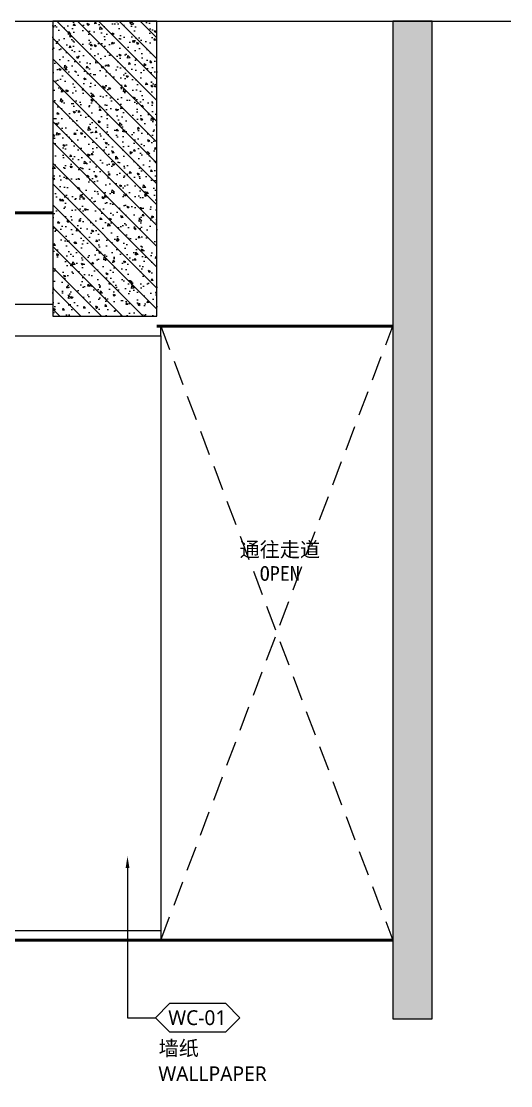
# Model space of a CAD drawing. Header units: millimetres. Extents: x 92928 to 223128, y -11456 to 21098.
# Drawn here: x 179473 to 181963, y 531 to 5946 of the extents above; entities that cross this region are included whole.
import ezdxf
from ezdxf import colors
from ezdxf.entities.mleader import LeaderData, LeaderLine
from ezdxf.enums import TextEntityAlignment as Align
from ezdxf.math import Vec2, Vec3

# ---------------------------------------------------------------- set-up
doc = ezdxf.new("R2010")
doc.units = ezdxf.units.MM
doc.linetypes.add('_ACM-G-HIDDEN', pattern=[4.7625, 3.175, -1.5875])
for name, color, linetype, lineweight in [('_ACM-A-ANNO-DIMS', 2, 'Continuous', 13), ('_ACM-A-ANNO-DIMS @ 30 (2)', 2, 'Continuous', 13), ('_ACM-A-DETL-THIN', 2, 'Continuous', 9), ('_ACM-A-ELVE-HIDD', 1, '_ACM-G-HIDDEN', 13), ('_ACM-A-ELVE-MEDM', 3, 'Continuous', 25), ('_ACM-A-ELVE-THIK', 5, 'Continuous', 50)]:
    doc.layers.add(name, color=color, linetype=linetype, lineweight=lineweight)
doc.layers.add('WALL TYPE$0$G-ANNO-NOTE-CH', color=7, linetype='Continuous')
doc.styles.add('Arial_1', font='arial.ttf', dxfattribs={"height": 75})
doc.styles.add('WALL TYPE$0$Aecom Chinese', font='Microsoft YaHei.ttf')

# ---------------------------------------------------------------- blocks, each defined once
blk = doc.blocks.new('*U59')
h = blk.add_hatch()
h.set_pattern_fill('0-钢筋混凝土001-DOM', color=250, scale=15, pattern_type=2)
h.set_pattern_definition([(45, (-330, 4214.64), (-53.033, 53.033), []), (50, (-330, 4214.64), (107.58903, -9.4128), [11.25, -123.75]), (355, (-330, 4214.64), (-20.8127, 112.8288), [9, -99]), (100.4514, (-321.03, 4213.85), (86.7764, 103.4159), [9.561, -105.1713]), (46.1842, (-330, 4244.64), (160.0862, -24.8279), [16.875, -185.625]), (96.6356, (-316.66, 4242.57), (140.1994, 146.1177), [14.3415, -157.757]), (351.1842, (-330, 4244.64), (140.1993, 146.1178), [13.5, -148.5]), (21, (-315, 4237.14), (89.53606, -60.39283), [11.25, -123.75]), (326, (-315, 4237.14), (36.4973, 108.7725), [9, -99]), (71.4514, (-307.54, 4232.11), (126.0334, 48.3796), [9.561, -105.1713]), (37.5, (-330, 4214.64), (1.82398, 49.93408), [0.75, -97.8, 0.75, -100.5, 0.75, -99.375]), (7.5, (-330, 4214.64), (39.46043, 59.16176), [0.75, -57.3, 0.75, -95.55, 0.75, -37.875]), (327.5, (-363.45, 4214.64), (80.07337, -3.38323), [0.75, -37.5, 0.75, -117, 0.75, -155.25]), (317.5, (-378.45, 4214.64), (87.47793, 15.01575), [0.75, -48.75, 0.75, -77.7, 0.75, -110.25])])
h.paths.add_polyline_path([(11800.4, -5294.2), (12330.4, -5294.2), (12330.4, -6794.6), (11800.4, -6794.6)])
blk.add_lwpolyline([(11800.4, -5294.2), (12330.4, -5294.2), (12330.4, -6794.6), (11800.4, -6794.6)], close=True)
blk = doc.blocks.new('*U55')
blk.add_line((0.65, 0), (103.7, 0))
blk = doc.blocks.new('*U56')
h = blk.add_hatch()
h.set_pattern_fill('0-钢筋混凝土001-DOM', color=250, scale=15, pattern_type=2)
h.set_pattern_definition([(45, (0, 640), (-53.033, 53.033), []), (50, (0, 640), (107.58903, -9.4128), [11.25, -123.75]), (355, (0, 640), (-20.8127, 112.8288), [9, -99]), (100.4514, (8.97, 639.22), (86.7764, 103.4159), [9.561, -105.1713]), (46.1842, (0, 670), (160.0862, -24.8279), [16.875, -185.625]), (96.6356, (13.34, 667.93), (140.1994, 146.1177), [14.3415, -157.757]), (351.1842, (0, 670), (140.1993, 146.1178), [13.5, -148.5]), (21, (15, 662.5), (89.53606, -60.39283), [11.25, -123.75]), (326, (15, 662.5), (36.4973, 108.7725), [9, -99]), (71.4514, (22.46, 657.47), (126.0334, 48.3796), [9.561, -105.1713]), (37.5, (0, 640), (1.82398, 49.93408), [0.75, -97.8, 0.75, -100.5, 0.75, -99.375]), (7.5, (0, 640), (39.46043, 59.16176), [0.75, -57.3, 0.75, -95.55, 0.75, -37.875]), (327.5, (-33.45, 640), (80.07337, -3.38323), [0.75, -37.5, 0.75, -117, 0.75, -155.25]), (317.5, (-48.45, 640), (87.47793, 15.01575), [0.75, -48.75, 0.75, -77.7, 0.75, -110.25])])
h.paths.add_polyline_path([(12130.4, -5294.2), (12330.4, -5294.2), (12330.4, -10369.2), (12130.4, -10369.2)])
blk.add_lwpolyline([(12130.4, -5294.2), (12330.4, -5294.2), (12330.4, -10369.2), (12130.4, -10369.2)], close=True)
blk = doc.blocks.new('WHA12202707')
at = {"transparency": 16777216}
for p, q in [((2.38, 2.38), (0, 0)), ((11.91, 2.38), (2.38, 2.38)), ((11.91, 2.38), (14.29, 0)), ((2.38, -2.38), (0, 0)), ((11.91, -2.38), (14.29, 0)), ((2.38, -2.38), (11.91, -2.38))]:
    blk.add_line(p, q, dxfattribs=at)
at = {"transparency": 16777216, "style": 'WALL TYPE$0$Aecom Chinese'}
blk.add_attdef('英文2', (0.49, -14.58), '', height=2.5, dxfattribs=at)
at = {"layer": 'WALL TYPE$0$G-ANNO-NOTE-CH', "transparency": 16777216, "style": 'WALL TYPE$0$Aecom Chinese'}
blk.add_attdef('编号', text='', height=2.5, dxfattribs=at).set_placement((7.1, 0), align=Align.MIDDLE)
for tag, p in [('中文', (0.54, -5.18)), ('英文', (0.49, -9.51))]:
    blk.add_attdef(tag, text='', height=2.5, dxfattribs=at).set_placement(p, align=Align.MIDDLE_LEFT)

msp = doc.modelspace()

# ---------------------------------------------------------------- linework, layer by layer
at = {"layer": '_ACM-A-DETL-THIN', "color": 8}
msp.add_lwpolyline([(180182.5, 4345.4), (180182.5, 1270.7)], dxfattribs=at)
at = {"layer": '_ACM-A-DETL-THIN'}
msp.add_lwpolyline([(178812.6, 1320.7), (180182.5, 1320.7)], dxfattribs=at)
at = {"layer": '_ACM-A-ELVE-HIDD', "ltscale": 40}
for p, q in [((180182.5, 1270.7), (181362.6, 4395.4)), ((180182.5, 4395.4), (181362.6, 1270.7))]:
    msp.add_line(p, q, dxfattribs=at)
at = {"layer": '_ACM-A-ELVE-MEDM'}
msp.add_lwpolyline([(179632.6, 4505.4), (179412.6, 4505.4), (179412.6, 4448.4, -0.37825), (179415.6, 4443.6, 0.623496), (179417.6, 4438.8, 0.284819), (179417.6, 4415, 0.636149), (179415.6, 4407.8, 0.282378), (179416.1, 4395.5, -0.186128), (179424.7, 4367.3, 0.824383), (179425.7, 4361.3), (179425.7, 4358.9, -0.262247), (179428.7, 4355.4), (179432.7, 4355.4), (179432.7, 4345.4), (180182.5, 4345.4), (180182.5, 4395.4), (180162.6, 4395.4)], format="xyb", dxfattribs=at)
at = {"layer": '_ACM-A-ELVE-THIK'}
msp.add_line((181362.6, 1270.7), (162162.6, 1270.7), dxfattribs=at)
for points in [[(179632.6, 4970.7), (162162.6, 4970.7)], [(180162.6, 4395.4), (181362.6, 4395.4)]]:
    msp.add_lwpolyline(points, dxfattribs=at)

# ---------------------------------------------------------------- block references
at = {"xscale": -1}
for name, p in [('*U59', (191963, 11240)), ('*U56', (193693, 11240))]:
    msp.add_blockref(name, p, dxfattribs=at)
at = {"layer": '_ACM-A-ANNO-DIMS', "linetype": 'Continuous', "ltscale": 2, "xscale": 100, "yscale": 100, "zscale": 100}
msp.add_blockref('*U55', (171592.6, 5945.7), dxfattribs=at)

# ---------------------------------------------------------------- texts
at = {"layer": '_ACM-A-ANNO-DIMS', "char_height": 75, "attachment_point": 5, "style": 'Arial_1'}
for s, insert, width in [('{\\fSimHei|b0|i0|c134|p49;通往走道}', (180788.1, 3254.2), 848.511), ('{\\fSimHei|b0|i0|c134|p49;OPEN}', (180788.1, 3136.2), 625.664)]:
    msp.add_mtext(s, dxfattribs=dict(at, insert=insert, width=width))

# ---------------------------------------------------------------- leaders
at = {"layer": '_ACM-A-ANNO-DIMS @ 30 (2)'}
ml = msp.add_multileader_block('Standard', dxfattribs=at)
ml.set_content('WHA12202707', color=256, scale=30)
ml.set_attribute('编号', 'WC-01', width=0)
ml.set_attribute('中文', '墙纸', width=0)
ml.set_attribute('英文', 'WALLPAPER', width=0)
ml.set_attribute('英文2', '', width=0)
ml.set_leader_properties(color=2)
ml.build(insert=Vec2(0, 0))
ml.multileader.update_dxf_attribs({"text_right_attachment_type": 6, "dogleg_length": 0.36, "arrow_head_size": 60, "scale": 30})
ctx = ml.context
ctx.base_point, ctx.scale, ctx.char_height, ctx.arrow_head_size, ctx.landing_gap_size, ctx.plane_origin = Vec3(180155.5, 877.1), 30, 2250, 60, 2.7, Vec3(181850.8, -1252.5)
ctx.right_attachment = 6
notes = []
notes.append((ctx, [(0, (1, 1, 0), (180013.3, 877.1), (1, 0), 142.2, [(0, [(180013.3, 1697.7)], 0, [])])]))
ctx.block.insert = Vec3(180155.5, 877.1)
for ctx, leaders in notes:
    for number, flags, end, landing, length, lines in leaders:
        leader = LeaderData()
        leader.index, (leader.has_last_leader_line, leader.has_dogleg_vector, leader.attachment_direction) = number, flags
        leader.last_leader_point, leader.dogleg_vector, leader.dogleg_length = Vec3(end), Vec3(landing), length
        for number, points, colour, breaks in lines:
            line = LeaderLine()
            line.index, line.vertices, line.color, line.breaks = number, Vec3.list(points), colors.encode_raw_color(colour), breaks
            leader.lines.append(line)
        ctx.leaders.append(leader)

doc.saveas('drawing.dxf')
